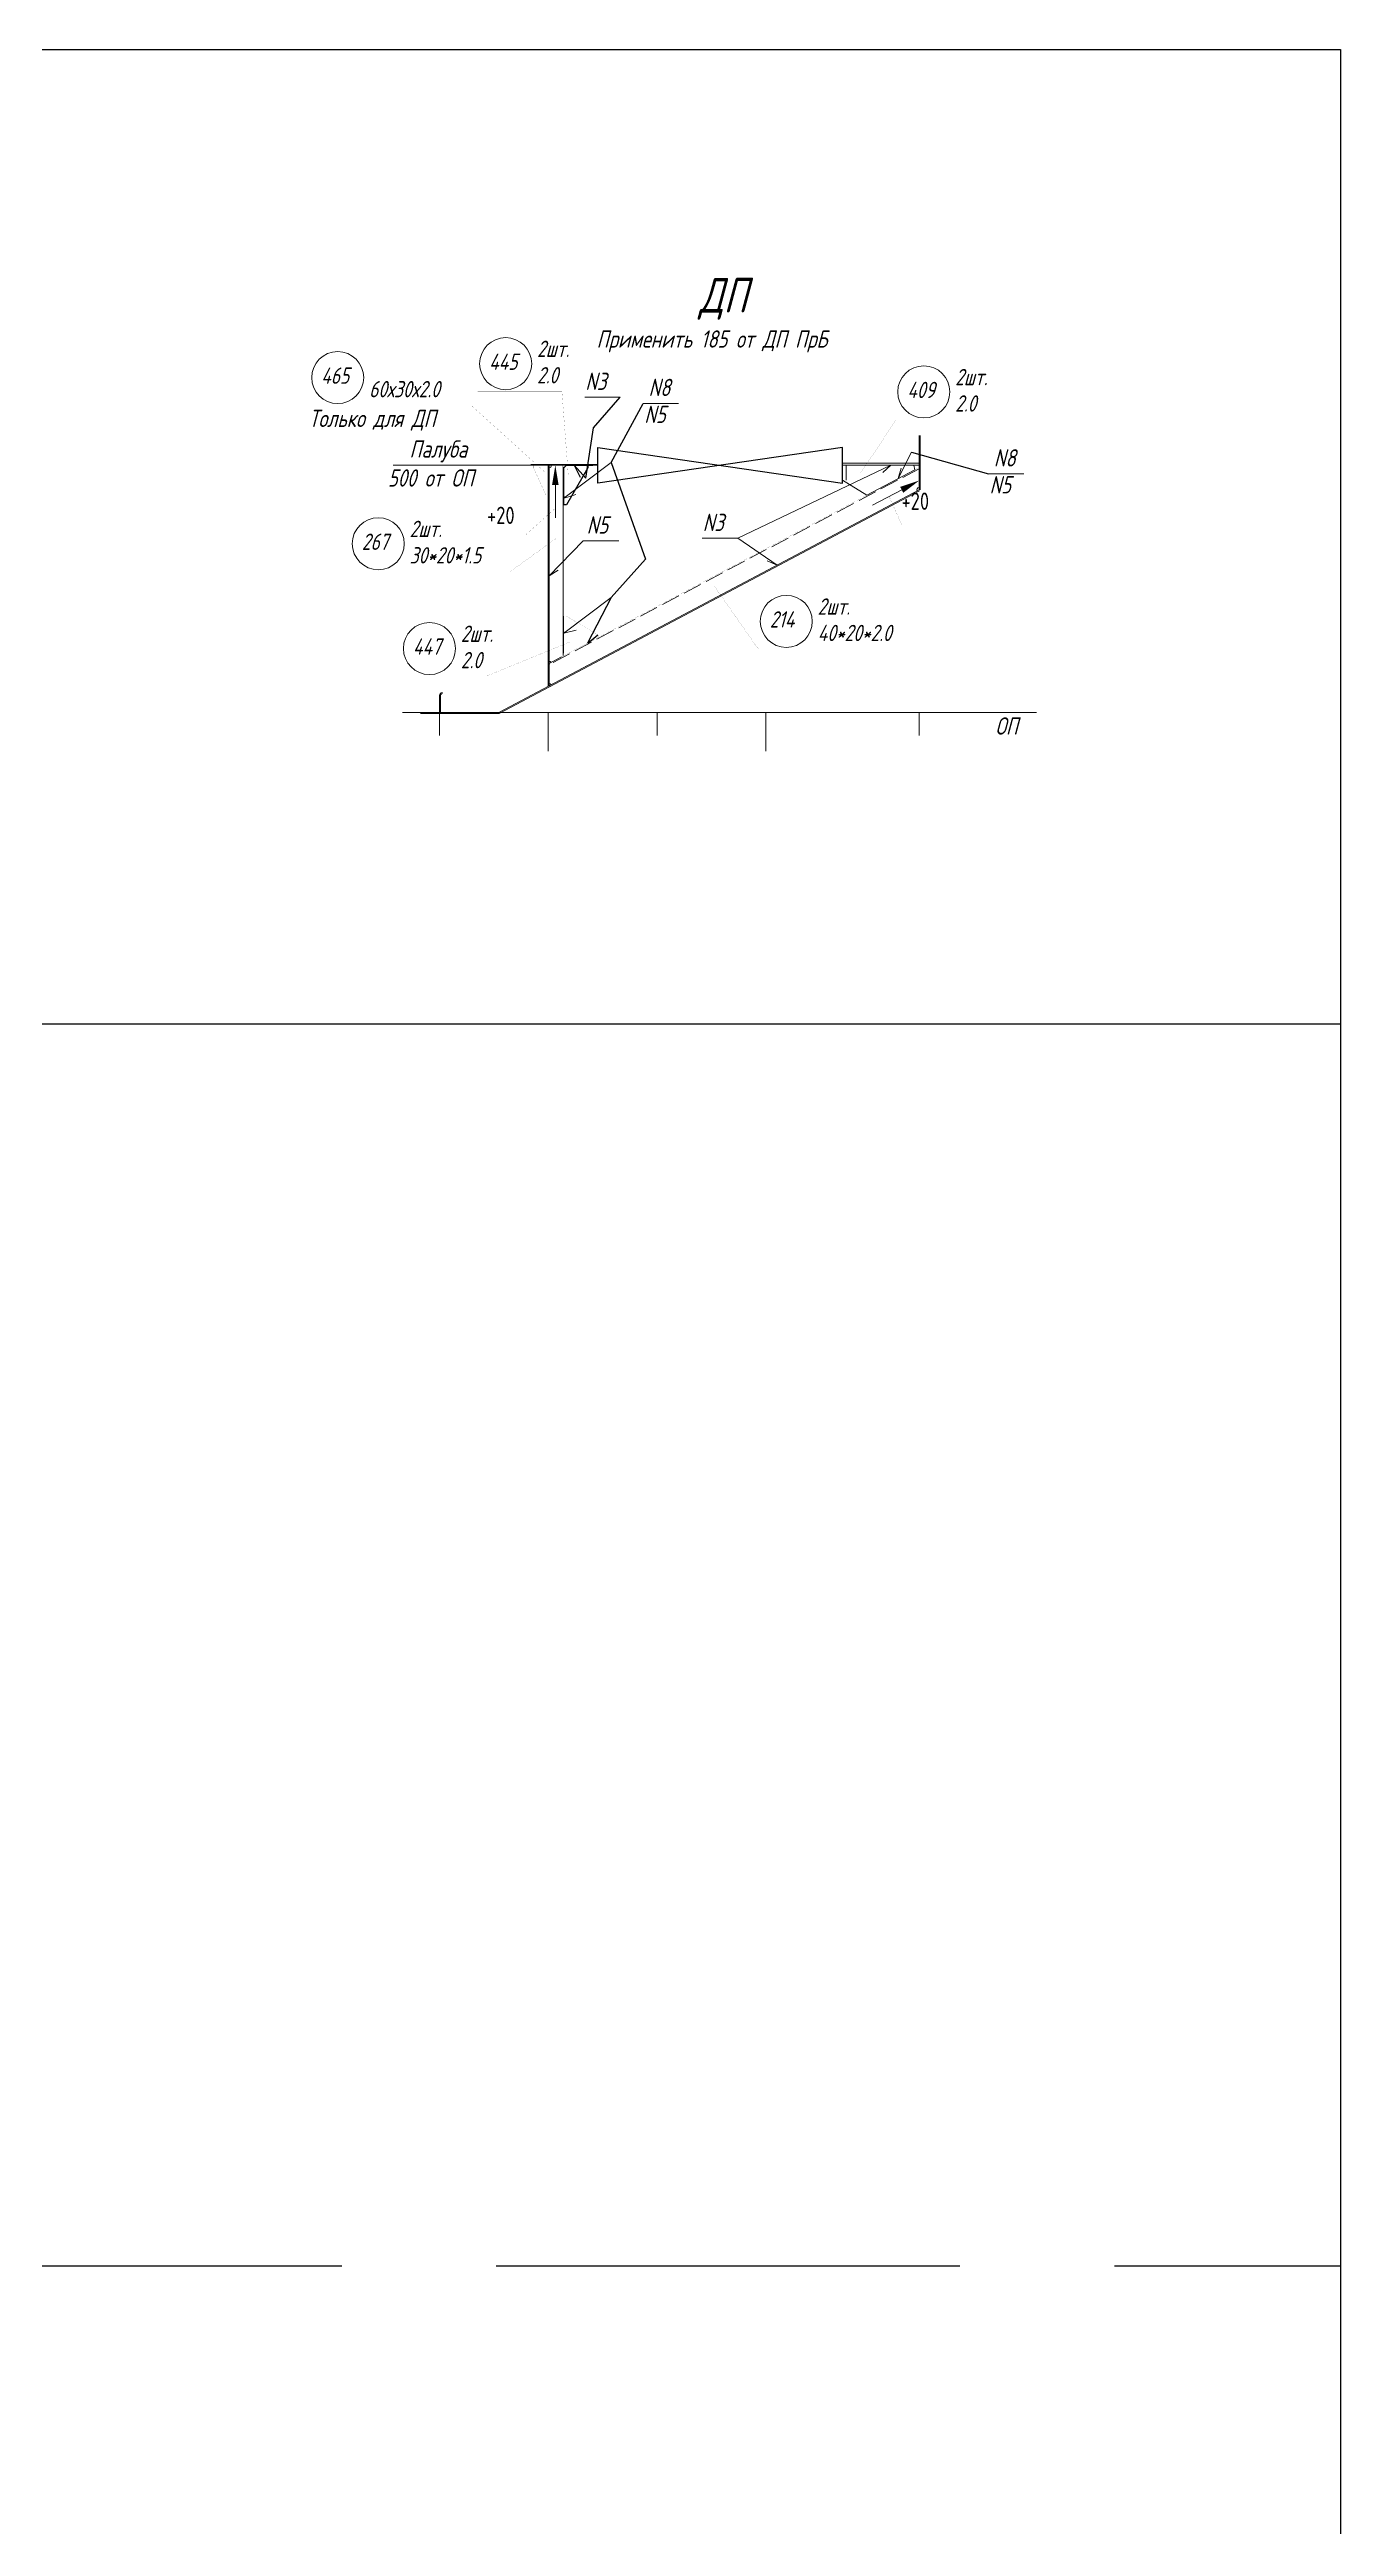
# Model space of a CAD drawing. Header units: millimetres. Extents: x 77380 to 135900, y -26587 to 17301.
# Drawn here: x 88156 to 90766, y -11642 to -6633 of the extents above; entities that cross this region are included whole.
import ezdxf

# ---------------------------------------------------------------- set-up
doc = ezdxf.new("R2010")
doc.units = ezdxf.units.MM
for name, pattern in [('K5LT32768', [0]), ('K5LT32769', [50, 37.5, -12.5]), ('K5LT32770', [0]), ('K5LT32772', [0]), ('K5LT32780', [0]), ('K5LT32781', [0]), ('K5LT32831', [0]), ('K5LT32835', [0]), ('K5LT_THIN', [0])]:
    doc.linetypes.add(name, pattern=pattern)
doc.styles.add('KTEXTSTYLE', font='GOST_AU.SHX', dxfattribs={"width": 0.96, "height": 5})

# ---------------------------------------------------------------- blocks, each defined once
blk = doc.blocks.new('U335')
blk.add_hatch(color=7).paths.add_polyline_path([(97989.8, 15320.1), (97996, 15308.3), (98028.2, 15332.9)])
at = {"color": 7, "linetype": 'K5LT32831', "lineweight": 9}
blk.add_line((97992.9, 15314.2), (97934.1, 15283), dxfattribs=at)
blk = doc.blocks.new('U336')
blk.add_hatch(color=7).paths.add_polyline_path([(97285.8, 15323.9), (97299.1, 15323.9), (97292.5, 15363.9)])
at = {"color": 7, "linetype": 'K5LT32831', "lineweight": 9}
blk.add_line((97292.5, 15323.9), (97292.5, 15257.4), dxfattribs=at)
blk = doc.blocks.new('U391')
at = {"color": 7, "linetype": 'K5LT_THIN', "lineweight": 18}
for p, q in [((97661.3, 15216.3), (97741.1, 15161.9)), ((97741.1, 15161.9), (97737.8, 15164.2))]:
    blk.add_line(p, q, dxfattribs=at)
at = {"color": 7, "linetype": 'K5LT32835', "lineweight": 18}
for p, q in [((97738.3, 15163.2), (97739.1, 15163.3)), ((97738.3, 15163.1), (97739.1, 15163.3)), ((97738.3, 15163.1), (97738.3, 15163.2)), ((97738.3, 15163.1), (97738.3, 15163.1)), ((97738.4, 15163.3), (97738.9, 15163.4)), ((97738.4, 15163.2), (97739, 15163.4)), ((97738.5, 15163), (97738.4, 15163.4)), ((97738.4, 15163.1), (97738.4, 15163.3)), ((97738.4, 15163.1), (97739.2, 15163.2)), ((97738.5, 15163.5), (97738.8, 15163.5)), ((97738.5, 15163.4), (97738.8, 15163.5)), ((97738.6, 15163), (97738.5, 15163.5)), ((97738.6, 15163), (97738.5, 15163.4)), ((97738.5, 15163), (97739.3, 15163.2)), ((97738.6, 15163.6), (97738.6, 15163.6)), ((97738.6, 15163.5), (97738.7, 15163.6)), ((97738.7, 15162.9), (97738.6, 15163.6)), ((97738.8, 15162.9), (97738.6, 15163.6)), ((97738.6, 15163), (97739.3, 15163.1)), ((97738.8, 15162.9), (97738.7, 15163.5)), ((97738.7, 15162.9), (97739.4, 15163.1)), ((97738.9, 15162.8), (97738.8, 15163.5)), ((97738.8, 15162.9), (97739.5, 15163)), ((97739, 15162.8), (97738.9, 15163.4)), ((97739.1, 15162.8), (97738.9, 15163.4)), ((97738.9, 15162.8), (97739.6, 15163)), ((97739.1, 15162.8), (97739, 15163.3)), ((97739, 15162.8), (97739.6, 15162.9)), ((97739.2, 15162.7), (97739.1, 15163.3)), ((97739.1, 15162.8), (97739.7, 15162.9)), ((97739.3, 15162.7), (97739.2, 15163.2)), ((97739.3, 15162.7), (97739.2, 15163.2)), ((97739.4, 15162.6), (97739.3, 15163.1)), ((97739.3, 15162.7), (97739.8, 15162.8)), ((97739.5, 15162.6), (97739.4, 15163.1)), ((97739.4, 15162.7), (97739.9, 15162.8)), ((97739.5, 15162.6), (97739.5, 15163)), ((97739.6, 15162.6), (97739.5, 15163)), ((97739.5, 15162.6), (97739.9, 15162.7)), ((97739.7, 15162.5), (97739.6, 15162.9)), ((97739.6, 15162.6), (97740, 15162.7)), ((97739.8, 15162.5), (97739.7, 15162.9)), ((97739.7, 15162.5), (97740.1, 15162.6)), ((97739.8, 15162.5), (97739.8, 15162.8)), ((97739.9, 15162.4), (97739.8, 15162.8)), ((97739.8, 15162.5), (97740.2, 15162.6)), ((97740, 15162.4), (97739.9, 15162.7)), ((97739.9, 15162.4), (97740.2, 15162.5)), ((97740, 15162.4), (97740, 15162.7)), ((97740, 15162.4), (97740.3, 15162.5)), ((97740.1, 15162.3), (97740.1, 15162.6)), ((97740.2, 15162.3), (97740.1, 15162.6)), ((97740.1, 15162.3), (97740.4, 15162.4)), ((97740.2, 15162.3), (97740.2, 15162.5)), ((97740.2, 15162.3), (97740.5, 15162.4)), ((97740.3, 15162.3), (97740.3, 15162.5)), ((97740.4, 15162.2), (97740.3, 15162.4)), ((97740.3, 15162.3), (97740.5, 15162.3)), ((97740.5, 15162.2), (97740.4, 15162.4)), ((97740.4, 15162.2), (97740.6, 15162.3)), ((97740.5, 15162.2), (97740.5, 15162.3)), ((97740.5, 15162.2), (97740.7, 15162.2)), ((97740.6, 15162.1), (97740.6, 15162.3)), ((97740.6, 15162.1), (97740.8, 15162.2)), ((97740.7, 15162.1), (97740.6, 15162.2)), ((97740.7, 15162.1), (97740.7, 15162.2)), ((97740.7, 15162.1), (97740.8, 15162.1)), ((97740.8, 15162), (97740.9, 15162.1)), ((97740.8, 15162), (97740.8, 15162.1)), ((97740.9, 15162), (97740.9, 15162.1)), ((97740.9, 15162), (97741, 15162)), ((97741, 15162), (97740.9, 15162)), ((97741, 15162), (97741, 15162)), ((97741, 15161.9), (97741.1, 15161.9))]:
    blk.add_line(p, q, dxfattribs=at)
at = {"color": 7, "linetype": 'K5LT32835', "const_width": 0.18}
blk.add_lwpolyline([(97738.6, 15163.6), (97741.1, 15161.9), (97738.3, 15163.1)], close=True, dxfattribs=at)
blk = doc.blocks.new('U405')
at = {"color": 7, "linetype": 'K5LT_THIN', "lineweight": 18}
for p, q in [((96119.5, 15179.2), (96192.8, 15084.7)), ((96192.8, 15084.7), (96190.3, 15087.9))]:
    blk.add_line(p, q, dxfattribs=at)
at = {"color": 7, "linetype": 'K5LT32835', "lineweight": 18}
for p, q in [((96190.5, 15086.8), (96191.3, 15086.7)), ((96190.5, 15086.7), (96190.5, 15086.8)), ((96190.5, 15086.7), (96191.3, 15086.6)), ((96190.5, 15086.7), (96190.5, 15086.7)), ((96190.6, 15086.9), (96191.1, 15086.8)), ((96190.6, 15086.6), (96190.6, 15086.9)), ((96190.6, 15086.6), (96190.7, 15086.9)), ((96190.6, 15086.8), (96191.2, 15086.7)), ((96190.6, 15086.6), (96191.4, 15086.5)), ((96190.7, 15086.5), (96190.7, 15087)), ((96190.7, 15086.5), (96190.8, 15087)), ((96190.7, 15086.9), (96191.1, 15086.9)), ((96190.7, 15086.6), (96191.4, 15086.5)), ((96190.7, 15086.5), (96191.5, 15086.4)), ((96190.8, 15086.4), (96190.9, 15087.1)), ((96190.8, 15087), (96191, 15087)), ((96190.8, 15086.4), (96191.5, 15086.3)), ((96190.9, 15087.1), (96190.9, 15087.1)), ((96190.9, 15086.4), (96191, 15087.1)), ((96190.9, 15087), (96191, 15087)), ((96190.9, 15086.3), (96191, 15087)), ((96190.9, 15086.3), (96191.6, 15086.2)), ((96191, 15086.3), (96191.1, 15086.9)), ((96191, 15086.2), (96191.1, 15086.9)), ((96191, 15086.3), (96191.6, 15086.2)), ((96191.1, 15086.2), (96191.2, 15086.8)), ((96191.1, 15086.2), (96191.7, 15086.1)), ((96191.2, 15086.1), (96191.2, 15086.7)), ((96191.2, 15086.1), (96191.3, 15086.6)), ((96191.2, 15086.1), (96191.8, 15086)), ((96191.3, 15086), (96191.3, 15086.6)), ((96191.3, 15086), (96191.4, 15086.5)), ((96191.3, 15086), (96191.8, 15086)), ((96191.3, 15086), (96191.9, 15085.9)), ((96191.4, 15085.9), (96191.4, 15086.4)), ((96191.4, 15085.9), (96191.5, 15086.4)), ((96191.4, 15085.9), (96191.9, 15085.8)), ((96191.5, 15085.8), (96191.6, 15086.3)), ((96191.5, 15085.8), (96192, 15085.8)), ((96191.6, 15085.8), (96191.6, 15086.2)), ((96191.6, 15085.7), (96191.7, 15086.1)), ((96191.6, 15085.7), (96192, 15085.7)), ((96191.7, 15085.7), (96191.7, 15086.1)), ((96191.7, 15085.6), (96191.8, 15086)), ((96191.7, 15085.7), (96192.1, 15085.6)), ((96191.8, 15085.6), (96191.8, 15085.9)), ((96191.8, 15085.5), (96191.9, 15085.9)), ((96191.8, 15085.6), (96192.1, 15085.5)), ((96191.9, 15085.5), (96191.9, 15085.8)), ((96191.9, 15085.5), (96192.2, 15085.5)), ((96191.9, 15085.4), (96192.2, 15085.4)), ((96192, 15085.4), (96192, 15085.7)), ((96192, 15085.4), (96192.1, 15085.6)), ((96192, 15085.4), (96192.3, 15085.3)), ((96192.1, 15085.3), (96192.1, 15085.6)), ((96192.1, 15085.3), (96192.2, 15085.5)), ((96192.1, 15085.3), (96192.4, 15085.3)), ((96192.2, 15085.2), (96192.2, 15085.4)), ((96192.2, 15085.2), (96192.3, 15085.4)), ((96192.2, 15085.2), (96192.4, 15085.2)), ((96192.3, 15085.1), (96192.3, 15085.3)), ((96192.3, 15085.1), (96192.5, 15085.1)), ((96192.4, 15085.1), (96192.4, 15085.2)), ((96192.4, 15085), (96192.4, 15085.2)), ((96192.4, 15085.1), (96192.5, 15085)), ((96192.5, 15085), (96192.5, 15085.1)), ((96192.5, 15085), (96192.6, 15085)), ((96192.5, 15084.9), (96192.5, 15085)), ((96192.6, 15084.9), (96192.6, 15084.9)), ((96192.6, 15084.9), (96192.6, 15084.9)), ((96192.6, 15084.8), (96192.7, 15084.8)), ((96192.7, 15084.8), (96192.7, 15084.9)), ((96192.7, 15084.8), (96192.7, 15084.8)), ((96192.7, 15084.8), (96192.7, 15084.8))]:
    blk.add_line(p, q, dxfattribs=at)
at = {"color": 7, "linetype": 'K5LT32835', "const_width": 0.18}
blk.add_lwpolyline([(96190.9, 15087.1), (96192.8, 15084.7), (96190.5, 15086.7)], close=True, dxfattribs=at)

msp = doc.modelspace()

# ---------------------------------------------------------------- linework, layer by layer
at = {"color": 7, "linetype": 'K5LT32780', "lineweight": 18}
for p, q in [((89238.541, -7335.743), (89310.223, -7335.743)), ((89428.166, -7348.496), (89356.484, -7348.496)), ((88851.26, -7473.41), (89129.633, -7473.41)), ((90126.387, -7490.879), (90054.706, -7490.879)), ((89235.348, -7626.297), (89307.029, -7626.297)), ((89475.985, -7621.063), (89547.667, -7621.063))]:
    msp.add_line(p, q, dxfattribs=at)
at = {"color": 7}
for p, q in [((89255.842, -7397.864), (89310.223, -7335.743)), ((89291.781, -7467.662), (89356.484, -7348.496)), ((89240.356, -7499.261), (89255.842, -7397.864)), ((89898.838, -7446.935), (90054.706, -7490.879)), ((89216.8, -7473.41), (89240.356, -7499.261)), ((89216.8, -7473.41), (89229.155, -7497.542)), ((89291.781, -7467.662), (89361.246, -7663.218)), ((89361.246, -7663.218), (89291.505, -7740.653)), ((89291.505, -7740.653), (89244.051, -7833.157)), ((89244.248, -7832.976), (89264.506, -7816.678))]:
    msp.add_line(p, q, dxfattribs=at)
at = {"color": 3, "linetype": 'K5LT32768', "lineweight": 18, "true_color": 0x00ff00}
for p, q in [((89914.632, -7523.41), (89914.632, -7413.409)), ((89916.63, -7523.41), (89916.63, -7413.409)), ((89264.632, -7471.91), (89129.633, -7471.91)), ((89264.632, -7473.41), (89129.633, -7473.41)), ((89164.632, -7920.468), (89164.632, -7473.41)), ((89166.13, -7920.468), (89166.13, -7473.41)), ((89166.13, -7473.41), (89166.13, -7874.416)), ((89191.63, -7473.41), (89166.13, -7473.41)), ((89194.685, -7857.86), (89194.685, -7476.465)), ((89914.632, -7469.411), (89759.63, -7469.411)), ((89914.632, -7473.41), (89759.63, -7473.41)), ((89914.632, -7523.41), (89064.632, -7973.41)), ((89915.568, -7525.177), (89065.568, -7975.177)), ((89166.13, -7919.675), (89914.632, -7523.41)), ((89166.13, -7874.416), (89191.63, -7860.915)), ((89166.13, -7881.204), (89166.13, -7919.675)), ((88944.63, -7973.409), (88944.63, -7939.336)), ((88946.632, -7973.409), (88946.632, -7939.336)), ((89064.632, -7973.41), (88906.073, -7973.41)), ((89064.632, -7975.41), (88906.073, -7975.41))]:
    msp.add_line(p, q, dxfattribs=at)
at = {"color": 7, "linetype": 'K5LT_THIN'}
for p, q in [((89759.63, -7437.262), (89264.63, -7509.563)), ((89264.63, -7509.563), (89264.63, -7437.262)), ((89264.63, -7437.262), (89759.63, -7509.563)), ((89759.63, -7509.563), (89759.63, -7437.262))]:
    msp.add_line(p, q, dxfattribs=at)
at = {"color": 7, "linetype": 'K5LT_THIN', "lineweight": 18}
for p, q in [((89898.838, -7446.935), (89871.951, -7500.475)), ((89547.667, -7621.063), (89857.336, -7473.41)), ((89759.63, -7503.442), (89808.69, -7534.145)), ((89857.336, -7473.41), (89840.797, -7487.918)), ((89871.963, -7500.431), (89877.928, -7479.255)), ((89196.407, -7539.794), (89220.429, -7532.231)), ((89235.348, -7626.297), (89166.13, -7696.939)), ((89166.13, -7696.939), (89184.808, -7685.314)), ((89627.446, -7675.409), (89607.244, -7666.698)), ((89196.132, -7812.786), (89220.745, -7806.648))]:
    msp.add_line(p, q, dxfattribs=at)
at = {"color": 3, "linetype": 'K5LT32769', "lineweight": 18, "true_color": 0x00ff00}
msp.add_line((89914.632, -7480.331), (89167.827, -7875.699), dxfattribs=at)
at = {"color": 2, "linetype": 'K5LT32770', "true_color": 0xffff00}
for p, q in [((89196.132, -7478.41), (89201.131, -7473.41)), ((89196.132, -7553.41), (89196.132, -7478.41)), ((89201.131, -7473.41), (89254.631, -7473.41)), ((89201.131, -7553.41), (89196.132, -7553.41))]:
    msp.add_line(p, q, dxfattribs=at)
at = {"color": 2, "linetype": 'K5LT_THIN', "true_color": 0xffff00}
for p, q in [((89244.63, -7478.41), (89201.131, -7553.41)), ((89244.63, -7473.41), (89244.63, -7478.41)), ((89201.131, -7553.41), (89196.132, -7553.41)), ((89201.131, -7553.41), (89196.132, -7553.41))]:
    msp.add_line(p, q, dxfattribs=at)
at = {"color": 2, "linetype": 'K5LT32770', "lineweight": 18, "true_color": 0xffff00}
for p, q in [((89766.63, -7503.41), (89766.63, -7473.41)), ((89766.63, -7473.41), (89903.63, -7473.41)), ((89905.949, -7482.754), (89808.69, -7534.145)), ((89903.63, -7473.41), (89905.949, -7482.754)), ((89808.69, -7534.145), (89808.644, -7534.056))]:
    msp.add_line(p, q, dxfattribs=at)
at = {"color": 1, "linetype": 'K5LT32781', "lineweight": 0, "true_color": 0xff0000}
for p, q in [((88869.901, -7973.41), (90151.634, -7973.41)), ((88944.63, -7973.41), (88944.63, -8020.285)), ((89164.63, -7973.41), (89164.63, -8051.535)), ((89384.63, -7973.41), (89384.63, -8020.285)), ((89604.63, -7973.41), (89604.63, -8051.535)), ((89914.63, -7973.41), (89914.63, -8020.285))]:
    msp.add_line(p, q, dxfattribs=at)
at = {"color": 6}
msp.add_line((90766.474, -8604.13), (81559.429, -8604.13), dxfattribs=at)
at = {"color": 6, "linetype": 'K5LT32769', "ltscale": 25}
msp.add_line((81559.429, -11115.226), (90766.474, -11115.226), dxfattribs=at)
at = {"color": 6}
msp.add_lwpolyline([(81559.429, -6632.614), (90766.474, -6632.614), (90766.474, -26587.353), (81559.429, -26587.353)], close=True, dxfattribs=at)
at = {"color": 1, "linetype": 'K5LT32772', "true_color": 0xff0000, "const_width": 0.18}
for points in [[(89158.338, -7487.803), (89008.957, -7352.445), (88682.396, -7352.445)], [(89205.133, -7494.865), (89192.196, -7324.321), (89022.09, -7324.321)], [(90037.729, -7381.397), (89867.623, -7381.397), (89795.579, -7490.455)], [(89764.632, -7473.41), (89764.632, -7503.41), (89766.63, -7503.41), (89766.63, -7473.41)], [(88764.507, -7688.492), (89087.734, -7688.492), (89180.938, -7621.063)], [(89912.788, -7845.541), (89589.561, -7845.541), (89501.178, -7719.042)], [(89207.945, -7830.979), (89038.087, -7900.473), (88867.981, -7900.473)], [(88950.63, -7933.337), (88964.558, -7933.337), (88964.558, -7935.336), (88950.63, -7935.336)]]:
    msp.add_lwpolyline(points, dxfattribs=at)
at = {"color": 2, "linetype": 'K5LT32770', "true_color": 0xffff00, "const_width": 0.18}
for points in [[(89159.635, -7473.41), (89134.635, -7473.41), (89134.635, -7478.409), (89159.635, -7533.409), (89164.633, -7533.409), (89164.633, -7478.409), (89159.635, -7473.41)], [(89196.132, -7853.509), (89196.132, -7778.509), (89201.131, -7778.509), (89264.506, -7816.678), (89266.844, -7821.097), (89200.551, -7856.172), (89196.132, -7853.509)]]:
    msp.add_lwpolyline(points, dxfattribs=at)
at = {"color": 3, "linetype": 'K5LT32768', "true_color": 0x00ff00, "const_width": 0.18}
for points in [[(89914.632, -7518.41), (89914.632, -7478.067), (89168.657, -7872.995), (89166.13, -7881.204)], [(89191.63, -7860.915), (89196.187, -7856.36), (89196.187, -7477.965), (89191.63, -7473.41)]]:
    msp.add_lwpolyline(points, dxfattribs=at)
at = {"color": 7, "linetype": 'K5LT32780', "const_width": 0.18}
for points in [[(89054.847, -7617.126), (89115.748, -7617.126), (89178.88, -7560.159)], [(89954.587, -7594.255), (89879.57, -7594.255), (89853.761, -7536.69)]]:
    msp.add_lwpolyline(points, dxfattribs=at)
at = {"color": 1, "linetype": 'K5LT32772', "lineweight": 18, "true_color": 0xff0000}
for centre in [(88738.756, -7296.085), (89078.45, -7267.961), (89923.983, -7325.037), (88820.867, -7632.133), (89645.921, -7789.181), (88924.341, -7844.113)]:
    msp.add_circle(centre, 52.603, dxfattribs=at)
at = {"color": 3, "linetype": 'K5LT32768', "lineweight": 18, "true_color": 0x00ff00}
for centre, radius, start, end in [((89166.13, -7473.408), 5.002, 269.999908, 359.982605), ((89914.632, -7523.41), 5, 90.000305, 207.897171), ((89166.13, -7874.414), 4.999, 27.903595, 90.011909), ((89166.13, -7919.675), 5.001, 27.893583, 89.992882), ((88950.63, -7939.336), 6, 89.998352, 180.001648), ((88950.63, -7939.335), 3.998, 90.005737, 180.027054)]:
    msp.add_arc(centre, radius, start, end, dxfattribs=at)

# ---------------------------------------------------------------- block references
for name in ['U336', 'U335', 'U391']:
    msp.add_blockref(name, (-8113.599, -22837.356))
at = {"rotation": 269.3239286073911}
for p in [(75247.744, 88824.263), (75247.468, 88551.272)]:
    msp.add_blockref('U405', p, dxfattribs=at)

# ---------------------------------------------------------------- texts
at = {"color": 7, "char_height": 2.5, "attachment_point": 1, "style": 'KTEXTSTYLE'}
for s, insert in [('\\H3.5;\\W0.965;\\Q15;\\Q15;\\H70.00;ДП', (89469.638, -7094.493)), ('\\H3.5;\\W0.965;\\Q15;\\Q15;\\H35.00;Применить 185 от ДП ПрБ', (89262.303, -7200.6)), ('\\H3.5;\\W0.965;\\Q15;\\Q15;\\H33.00;{\\c255;445}', (89045.051, -7247.485)), ('\\H3.5;\\W0.965;\\Q15;\\Q15;\\H33.00;2шт.', (89141.855, -7221.439)), ('\\H3.5;\\W0.965;\\Q15;\\Q15;\\H33.00;{\\c255;465}', (88705.357, -7275.609)), ('\\H3.5;\\W0.965;\\Q15;\\Q15;\\H33.00;{\\c255;60х30х2.0}', (88802.161, -7303.007)), ('\\H3.5;\\W0.965;\\Q15;\\Q15;\\H33.00;{\\c255;2.0}', (89141.855, -7274.883)), ('\\H3.5;\\W0.965;\\Q15;\\Q15;\\H35.00;N3', (89239.513, -7286.176)), ('{\\H14x;\\Q15;\\W0.965;N8}', (89367.365, -7298.568)), ('\\H3.5;\\W0.965;\\Q15;\\Q15;\\H33.00;{\\c255;409}', (89890.584, -7304.562)), ('\\H3.5;\\W0.965;\\Q15;\\Q15;\\H33.00;2шт.', (89987.388, -7278.516)), ('\\H3.5;\\W0.965;\\Q15;\\Q15;\\H35.00;Только для ДП', (88680.465, -7361.16)), ('{\\H14x;\\Q15;\\W0.965;N5}', (89358.756, -7353.054)), ('\\H3.5;\\W0.965;\\Q15;\\Q15;\\H33.00;{\\c255;2.0}', (89987.388, -7331.959)), ('\\H3.5;\\W0.965;\\Q15;\\Q15;\\H35.00;Палуба', (88883.943, -7423.005)), ('{\\H14x;\\Q15;\\W0.965;N8}', (90065.587, -7440.951)), ('\\H3.5;\\W0.965;\\Q15;\\Q15;\\H35.00;500 от ОП', (88840.161, -7481.616)), ('{\\H14x;\\Q15;\\W0.965;N5}', (90056.977, -7495.437)), ('\\H3.5;\\W0.965;\\Q15;\\Q0;\\H35.00;+20', (89040.801, -7557.25)), ('\\H3.5;\\W0.965;\\Q15;\\Q0;\\H35.00;+20', (89878.901, -7528.613)), ('\\H3.5;\\W0.965;\\Q15;\\Q15;\\H33.00;{\\c255;267}', (88787.469, -7611.657)), ('\\H3.5;\\W0.965;\\Q15;\\Q15;\\H33.00;2шт.', (88884.272, -7585.611)), ('\\H3.5;\\W0.965;\\Q15;\\Q15;\\H35.00;N5', (89242.32, -7576.729)), ('\\H3.5;\\W0.965;\\Q15;\\Q15;\\H35.00;N3', (89476.957, -7571.495)), ('\\H3.5;\\W0.965;\\Q15;\\Q15;\\H33.00;{\\c255;30*20*1.5}', (88884.272, -7639.054)), ('\\H3.5;\\W0.965;\\Q15;\\Q15;\\H33.00;2шт.', (89709.326, -7742.659)), ('\\H3.5;\\W0.965;\\Q15;\\Q15;\\H33.00;2шт.', (88987.746, -7797.592)), ('\\H3.5;\\W0.965;\\Q15;\\Q15;\\H33.00;{\\c255;214}', (89612.522, -7768.705)), ('\\H3.5;\\W0.965;\\Q15;\\Q15;\\H33.00;{\\c255;40*20*2.0}', (89709.326, -7796.102)), ('\\H3.5;\\W0.965;\\Q15;\\Q15;\\H33.00;{\\c255;447}', (88890.942, -7823.638)), ('\\H3.5;\\W0.965;\\Q15;\\Q15;\\H33.00;{\\c255;2.0}', (88987.746, -7851.035)), ('\\H3.5;\\W0.965;\\Q15;\\Q15;\\H35.00;ОП', (90068.632, -7983.225))]:
    msp.add_mtext(s, dxfattribs=dict(at, insert=insert))

doc.saveas('drawing.dxf')
